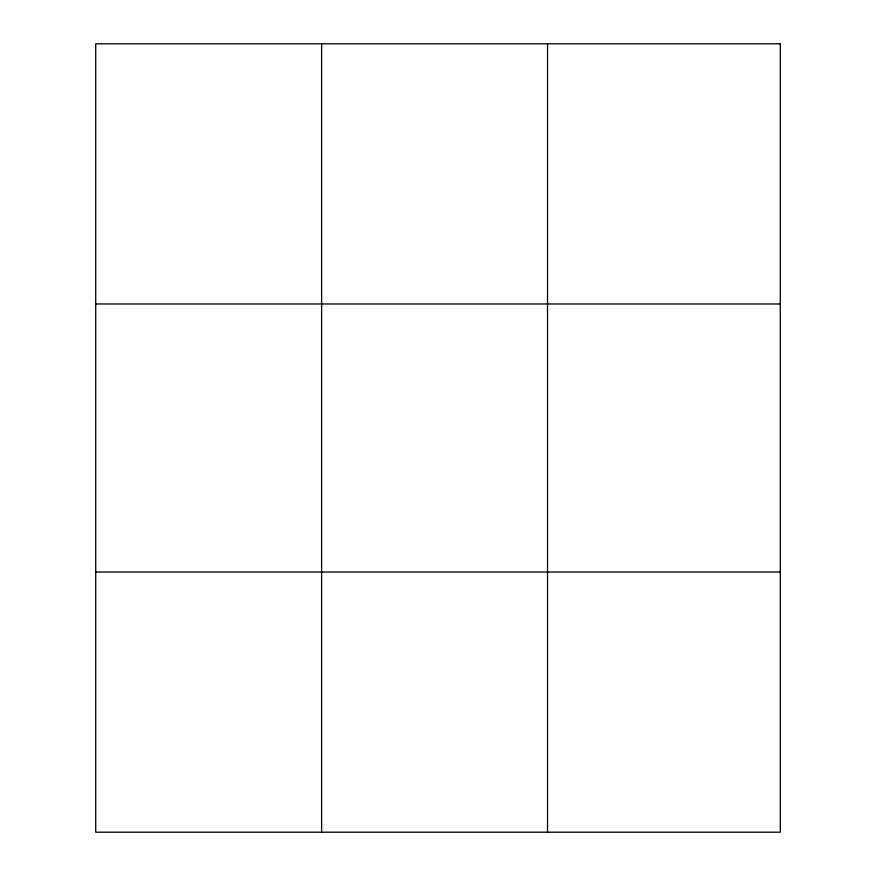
<?xml version="1.0" encoding="UTF-8"?>
<svg xmlns="http://www.w3.org/2000/svg" width="876" height="876" viewBox="0 0 876 876"><rect width="100%" height="100%" fill="white"/><g stroke="black" fill="none" stroke-linecap="round" stroke-linejoin="round"><path stroke-width="1.31" d="M321.623 832.2L321.623 43.8M547.533 832.2L547.533 43.8M95.725 303.972L780.275 303.972M95.725 572.028L780.275 572.028M780.275 43.8L780.275 832.2L95.725 832.2L95.725 43.8L780.275 43.8"/></g></svg>
